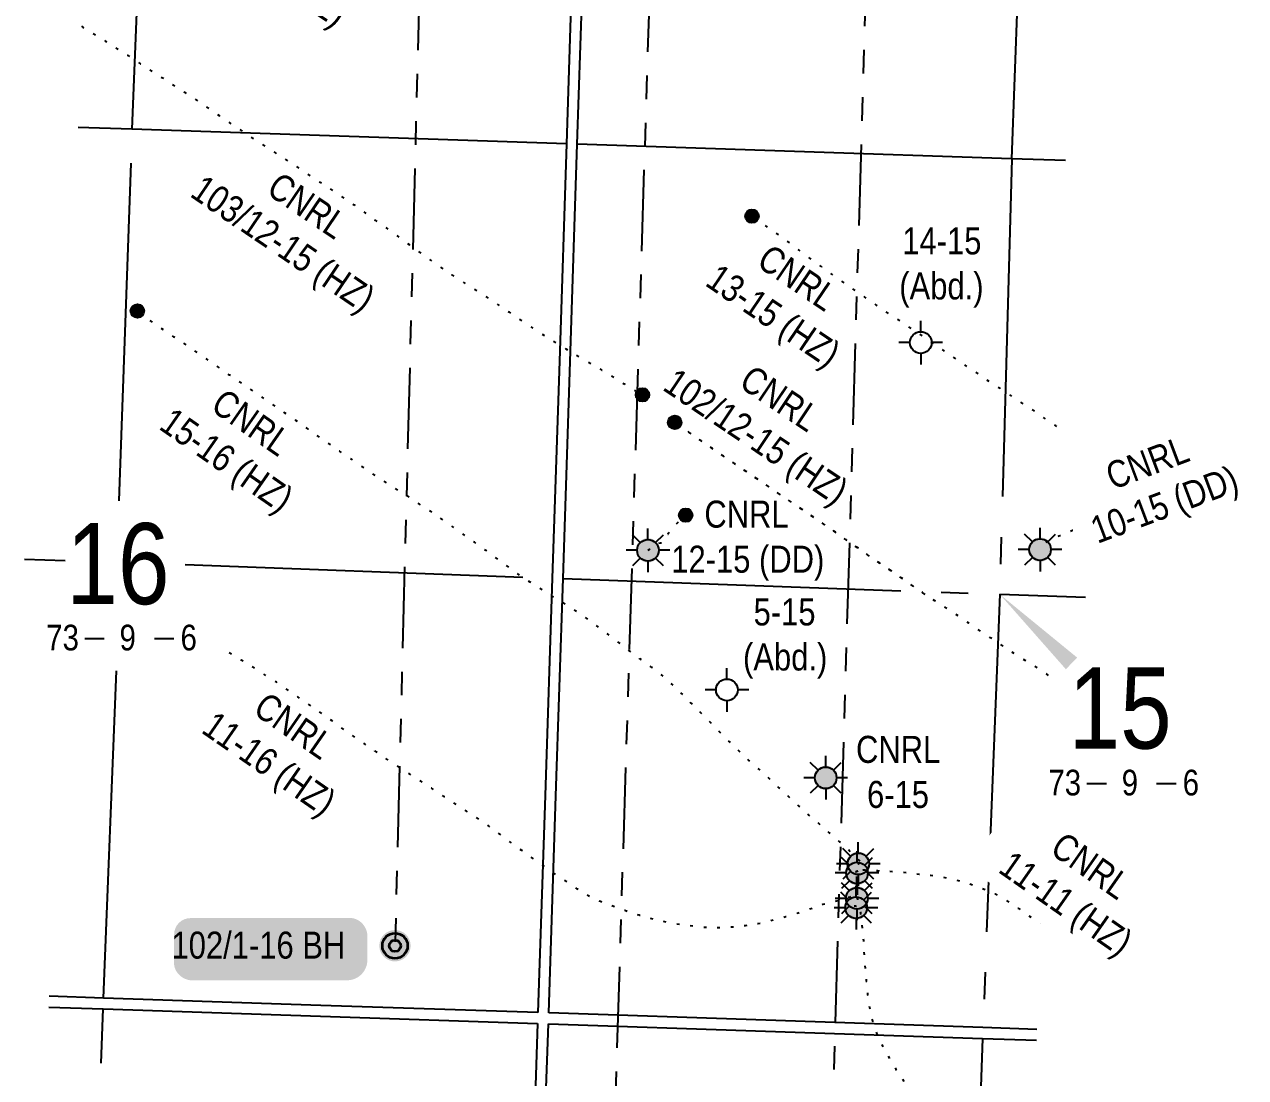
# Model space of a CAD drawing. Extents: x 352640 to 362586, y 6129835 to 6140596.
# Drawn here: x 356505 to 356956.8, y 6136075.9 to 6136465.6 of the extents above; entities that cross this region are included whole.
import ezdxf
from ezdxf.enums import TextEntityAlignment as Align

# ---------------------------------------------------------------- set-up
doc = ezdxf.new("R2010")
doc.units = 0
doc.header["$LTSCALE"] = 5
for name, pattern in [('foc-DOT', [1, 0.2, -0.8]), ('foc-DRILLPATH', [14.75, 6, -1.75, 1.75, -1.75, 1.75, -1.75]), ('foc-QUARTERLINE', [33, 25, -3, 2, -3])]:
    doc.linetypes.add(name, pattern=pattern)
for name, color, linetype in [('10', 1, 'Continuous'), ('9', 3, 'Continuous'), ('ABADATA-DRILL', 8, 'foc-DOT'), ('ABADATA-DRILL-T', 8, 'Continuous'), ('CG-NOTES', 7, 'Continuous'), ('DETAIL-HZ-Existing', 8, 'foc-DOT'), ('DRILL-T', 8, 'Continuous'), ('L-MON', 1, 'Continuous'), ('L-SEC', 7, 'Continuous'), ('L-SECLBL', 7, 'Continuous'), ('L-SECQ', 8, 'foc-QUARTERLINE'), ('P-PDRILLPATH', 12, 'foc-DRILLPATH')]:
    doc.layers.add(name, color=color, linetype=linetype)
doc.styles.add('80', font='ARIALN.TTF', dxfattribs={"height": 10})
doc.styles.add('80L', font='ARIALN.TTF', dxfattribs={"height": 10})
doc.styles.add('SIMPLEX', font='ARIALN.TTF')

# ---------------------------------------------------------------- blocks, each defined once
blk = doc.blocks.new('L-SECLBL')
at = {"layer": '9', "color": 7}
for p, q in [((-5.082139060913505, -27.83004804289613), (-12.28857354467345, -27.83004804289613)), ((20.70431141927111, -27.83004804289613), (13.49787693551116, -27.83004804289613))]:
    blk.add_line(p, q, dxfattribs=at)
at = {"layer": '10', "color": 2, "style": 'SIMPLEX'}
blk.add_attdef('SEC', text='', height=30, dxfattribs=at).set_placement((0, 0), align=Align.MIDDLE)
at = {"layer": '10', "color": 5, "style": '80L'}
blk.add_attdef('RGE', text='', height=9.5, dxfattribs=at).set_placement((3.622123863462547, -27.36845155570791), align=Align.MIDDLE_CENTER)
blk.add_attdef('TWP', text='', height=9.5, dxfattribs=at).set_placement((-14.43410290347765, -27.36845155570791), align=Align.MIDDLE_RIGHT)
blk.add_attdef('MER', text='', height=9.5, dxfattribs=at).set_placement((23.16775162027989, -27.36845155570791), align=Align.MIDDLE_LEFT)
blk = doc.blocks.new('BH-Existing')
at = {"layer": 'ABADATA-DRILL-T'}
h = blk.add_hatch(color=256, dxfattribs=at)
h.dxf.hatch_style = 1
edge = h.paths.add_edge_path()
edge.add_arc((0, 0), 0.5, 0, 360)
blk.add_circle((0, 0), 0.5, dxfattribs=at)
blk = doc.blocks.new('GAS')
h = blk.add_hatch(color=255)
h.dxf.hatch_style = 1
edge = h.paths.add_edge_path()
edge.add_arc((0, 0), 0.9, 0, 360)
for p, q in [((-0.5711929310346023, 0.5711929297831376), (-1.142385862069204, 1.142385861385264)), ((0, 0.8077887887338874), (0, 1.615577579286764)), ((0.5711929310309642, 0.5711929297831376), (1.142385862065566, 1.142385861385264)), ((-0.8077887898725749, 0), (-1.615577579628734, 0)), ((1.615577579625096, 0), (0.8077887898689368, 0)), ((-0.5711929310346023, -0.5711929316021271), (-1.142385862069204, -1.142385863204253)), ((0, -0.8077887905528768), (0, -1.615577581105753)), ((1.142385862065566, -1.142385863204253), (0.5711929310309642, -0.5711929316021271))]:
    blk.add_line(p, q)
blk.add_circle((0, 0), 0.8000000000000003)
blk = doc.blocks.new('GABD')
for p, q in [((0, 0.8077887898252811), (0, 1.615577579648743)), ((-0.8077887898243716, 0), (-1.615577579648743, 0)), ((1.615577579648743, 0), (0.8077887898243716, 0)), ((0, -0.8077887898252811), (0, -1.615577579648743))]:
    blk.add_line(p, q)
blk.add_circle((0, 0), 0.8)
blk = doc.blocks.new('plbh')
at = {"layer": 'L-MON'}
h = blk.add_hatch(color=255, dxfattribs=at)
h.dxf.hatch_style = 1
edge = h.paths.add_edge_path()
edge.add_arc((0, 0), 1.16, 0, 360)
h = blk.add_hatch(color=256, dxfattribs=at)
h.dxf.hatch_style = 1
h.paths.add_polyline_path([(-0.96, 0, 1), (0.96, 0, 1)])
h.paths.add_polyline_path([(0.91, 0, -1), (-0.91, 0, -1)], flags=16)
h.paths.add_polyline_path([(0.4500000000000002, 0, -1), (-0.4500000000000001, 0, -1)], flags=0)
h = blk.add_hatch(color=256, dxfattribs=at)
h.dxf.hatch_style = 1
h.paths.add_polyline_path([(-0.4500000000000002, 0, 1), (0.4500000000000001, 0, 1)])
h.paths.add_polyline_path([(0.4000000000000002, 0, -1), (-0.4000000000000002, 0, -1)], flags=16)
at = {"layer": 'L-MON', "color": 240}
for radius in [0.96, 0.91, 0.4500000000000001, 0.4000000000000002]:
    blk.add_circle((0, 0), radius, dxfattribs=at)
blk = doc.blocks.new('*U56')
h = blk.add_hatch(color=254)
edge = h.paths.add_edge_path()
edge.add_line((-28.99999999999998, -11.5), (28.99999999999998, -11.5))
edge.add_arc((28.99999999999999, -5.499999999999993), 6.000000000000007, 269.9999999999999, 359.9999999999999)
edge.add_line((34.99999999999999, -5.5), (34.99999999999999, 4))
edge.add_arc((28.99999999999999, 3.999999999999993), 6.000000000000007, 6.361109362927026e-14, 90.00000000000006)
edge.add_line((28.99999999999998, 10), (-28.99999999999998, 10))
edge.add_arc((-28.99999999999999, 3.999999999999993), 6.000000000000007, 89.99999999999993, 179.9999999999999)
edge.add_line((-34.99999999999999, 4), (-34.99999999999999, -5.5))
edge.add_arc((-28.99999999999999, -5.499999999999993), 6.000000000000007, 180.0000000000001, 270.0000000000001)
at = {"color": 1, "flags": 128}
blk.add_lwpolyline([(-28.99999999999998, -11.5, 3, 3, 0), (28.99999999999998, -11.5, 3, 3, 0.4142135623730951), (34.99999999999999, -5.5, 3, 3, 0), (34.99999999999999, 4, 3, 0, 0.4142135623730951), (28.99999999999998, 10, 0, 0, 0), (-28.99999999999998, 10, 0, 0, 0.4142135623730951), (-34.99999999999999, 4, 0, 0, 0), (-34.99999999999999, -5.5, 0, 3, 0.4142135623730951)], format="xyseb", close=True, dxfattribs=at)
blk.add_lwpolyline([(-18.59142305957381, -4.598305933537402, 0, 10, 0), (0, 0, 5, 5, 0)], format="xyseb", dxfattribs=at)
at = {"color": 1, "style": '80'}
blk.add_attdef('ENTER_TEXT_001', (-35.98567530695772, -4.996589358799454), '', height=10, dxfattribs=at)

msp = doc.modelspace()

# ---------------------------------------------------------------- linework, layer by layer
at = {"layer": 'ABADATA-DRILL', "flags": 128}
for points in [[(356526.1170404651, 6136464.890024857), (356526.7707624281, 6136464.46810435), (356528.410845821, 6136463.43895338), (356530.0616043608, 6136462.429447819), (356531.7189386734, 6136461.437720139), (356533.3761565488, 6136460.442013373), (356535.0123136923, 6136459.414988341), (356536.6271566493, 6136458.348658588), (356538.244181923, 6136457.288272023), (356539.8816079173, 6136456.239189614), (356541.4993861551, 6136455.200786706), (356543.1124816739, 6136454.142522635), (356544.7253942448, 6136453.078277277), (356546.344628254, 6136452.023801167), (356547.9724549022, 6136450.987057983), (356549.6021554912, 6136449.946247016), (356551.2277732448, 6136448.903571032), (356552.8532207547, 6136447.854913388), (356554.4726477943, 6136446.80643724), (356556.0980768072, 6136445.757764294), (356557.7275041899, 6136444.708961324), (356559.3446722212, 6136443.652552892), (356560.9576509066, 6136442.590318905), (356562.5804127259, 6136441.521727129), (356564.1934516162, 6136440.461457172), (356565.8206817669, 6136439.406730486), (356567.4442411147, 6136438.362128308), (356569.0698071473, 6136437.317440216), (356570.68664396, 6136436.251065886), (356572.2804174395, 6136435.153438995), (356573.8638820917, 6136434.046159385), (356575.4534688371, 6136432.94266522), (356577.0391315495, 6136431.841309042), (356578.6308496881, 6136430.741736302), (356580.2225058472, 6136429.640186706), (356581.8263363507, 6136428.544225441), (356583.4371132317, 6136427.476051218), (356585.0540780111, 6136426.413642431), (356586.6649951071, 6136425.34945608), (356588.2820215101, 6136424.289055804), (356589.8811368017, 6136423.231281245), (356591.4897825413, 6136422.159162823), (356593.1048826317, 6136421.100818045), (356594.7120645483, 6136420.044766401), (356596.3270397907, 6136418.982445821), (356597.9461999435, 6136417.925979662), (356599.5655764006, 6136416.875522249), (356601.2029915482, 6136415.826427685), (356602.8367495378, 6136414.787501565), (356604.4662495164, 6136413.740680977), (356606.0770152038, 6136412.672506601), (356607.6835895448, 6136411.598439716), (356609.3045550589, 6136410.535922926), (356610.9238655337, 6136409.483463359), (356612.5451042672, 6136408.428938595), (356614.160069438, 6136407.366608549), (356615.7624439759, 6136406.286706456), (356617.3626190019, 6136405.20086782), (356618.973322082, 6136404.130671825), (356620.5725898675, 6136403.076893153), (356622.1728961644, 6136401.995045707), (356623.7752100592, 6136400.913134631), (356625.3779928777, 6136399.8452186), (356626.9742368012, 6136398.761511207), (356628.5516383371, 6136397.652422258), (356630.097325207, 6136396.492390904), (356631.6223523275, 6136395.313028653), (356633.1890168435, 6136394.182303082), (356634.7805958172, 6136393.078745506), (356636.3763192396, 6136391.979061811), (356637.9577670413, 6136390.871838432), (356639.5161125914, 6136389.731379987), (356641.0747281553, 6136388.598932547), (356642.6517155481, 6136387.477858823), (356644.2183810374, 6136386.347109663), (356645.7829810019, 6136385.21445011), (356647.345460901, 6136384.077855424), (356648.9133876273, 6136382.92509333), (356650.4797904961, 6136381.786347799), (356652.0334053766, 6136380.624067892), (356653.582883107, 6136379.457897516), (356655.1663388169, 6136378.350595956), (356656.7686450121, 6136377.268704643), (356658.358293177, 6136376.167194115), (356659.9333736417, 6136375.048198761), (356661.5045573149, 6136373.933321996), (356663.1068119399, 6136372.849418163), (356664.7345778059, 6136371.810679443), (356666.3683991453, 6136370.773724932), (356668.0084222691, 6136369.742580578), (356669.6710896048, 6136368.73066374), (356671.3179684174, 6136367.72530915), (356672.9476762987, 6136366.684473292), (356674.5539803166, 6136365.6024392), (356676.1480385234, 6136364.512819771), (356677.7564735429, 6136363.434707431), (356679.3734985486, 6136362.374306987), (356680.9902751672, 6136361.305923202), (356682.5833262825, 6136360.246346524), (356684.2100908607, 6136359.177615465), (356685.8265216783, 6136358.099231336), (356687.4307723565, 6136357.015241553), (356689.0625156812, 6136355.916357964), (356690.6566357437, 6136354.828724155), (356692.2540788774, 6136353.720963001), (356693.862857816, 6136352.652847263), (356695.4968156922, 6136351.619909544), (356697.1391640494, 6136350.598677823), (356698.781661562, 6136349.581452908), (356700.4240166462, 6136348.560205181), (356702.0664962424, 6136347.542987328), (356703.7028480071, 6136346.521967339), (356705.3412192815, 6136345.500861357), (356706.9922957256, 6136344.501362014), (356708.6539646052, 6136343.519486323), (356710.3258426939, 6136342.543288397), (356712.000112859, 6136341.579017762), (356713.672501996, 6136340.618799017), (356715.3425726064, 6136339.648661481), (356717.0061843754, 6136338.664733812), (356718.6698526802, 6136337.682789555), (356720.3293984071, 6136336.69702123), (356721.9820740895, 6136335.685428558), (356723.6201698907, 6136334.656350672), (356725.2519270464, 6136333.617486996), (356726.8901488238, 6136332.592375339), (356728.5347047756, 6136331.57707837), (356730.1837228421, 6136330.575644343), (356730.7407001668, 6136330.240908916), (356733.6530038381, 6136328.488995226)], [(356886.8941950733, 6136316.75604053), (356886.525651319, 6136317.009594931), (356884.2562648675, 6136318.576266826), (356882.0089190743, 6136320.144223144), (356879.7615286484, 6136321.710205093), (356877.4701606072, 6136323.277597517), (356875.1951393477, 6136324.794463327), (356872.9003341887, 6136326.317955425), (356870.6013438496, 6136327.835579125), (356868.2856313532, 6136329.331758334), (356865.9592861471, 6136330.808274434), (356863.652923859, 6136332.284138349), (356861.3498654346, 6136333.79991755), (356859.0856305966, 6136335.340433672), (356856.8277056743, 6136336.89072457), (356854.5655302519, 6136338.433167123), (356852.2589037648, 6136340.02308994), (356849.991575351, 6136341.591680872), (356847.709818733, 6136343.146791067), (356845.4194730711, 6136344.684152771), (356843.1531578526, 6136346.222710102), (356840.8617864827, 6136347.790092663), (356838.57357435, 6136349.331389132), (356836.2896166298, 6136350.880568481), (356834.0076438252, 6136352.429644096), (356831.7194293116, 6136353.970937327), (356829.4561412345, 6136355.479413305), (356827.1582366658, 6136356.968995647), (356824.8510461515, 6136358.480892903), (356822.560688892, 6136360.018273692), (356820.2913813805, 6136361.586944576), (356818.0430210906, 6136363.184949104), (356815.7800200397, 6136364.763423089), (356813.4929788102, 6136366.340692874), (356811.2194052129, 6136367.901490347), (356808.9543456316, 6136369.47804678), (356806.7037973424, 6136371.070119481), (356804.4407307488, 6136372.646577925), (356802.1839895385, 6136374.232877084), (356799.9503432253, 6136375.85240238), (356797.7207653146, 6136377.473781303), (356795.5142185465, 6136379.126450791), (356793.3181751255, 6136380.794746224), (356791.0929747576, 6136382.428001614), (356788.8521199723, 6136384.07175706), (356786.6351114931, 6136385.71076649), (356784.4119133767, 6136387.343951496), (356782.1865338248, 6136388.971201917), (356779.957904037, 6136390.560574325), (356777.7248902587, 6136392.13807226), (356776.6161709711, 6136392.920553278), (356774.1614534485, 6136394.63134682)], [(356813.4041458294, 6136155.209447446), (356813.4040136556, 6136155.205443339), (356813.454851188, 6136155.169760073), (356813.4964182299, 6136155.156384829), (356813.5417167822, 6136155.134869489), (356813.6144064365, 6136155.094478702), (356813.6787078658, 6136155.042339426), (356813.7049762349, 6136154.989451362), (356813.7037227952, 6136154.951479129), (356813.6840858713, 6136154.902110612), (356813.6343422342, 6136154.849749696), (356813.5997117056, 6136154.830895042), (356813.6068204201, 6136154.864665536), (356813.6170673606, 6136154.932337559), (356813.6173063644, 6136155.00036222), (356813.6041187799, 6136155.024803787), (356813.5837963788, 6136155.01545346), (356813.5550211248, 6136154.992397068), (356813.532588382, 6136154.979130215), (356813.506213183, 6136154.967997718), (356813.4561145058, 6136154.965665258), (356813.4444566361, 6136154.976048975), (356813.4172645308, 6136155.000952829), (356813.4328395241, 6136155.048451194), (356813.5437871395, 6136155.136805386), (356813.6446860836, 6136155.223509318), (356813.7153327195, 6136155.30319495), (356813.8313981269, 6136155.425407645), (356813.8967300925, 6136155.465273154), (356813.9065531724, 6136155.398920593), (356813.9306351125, 6136155.462149744), (356813.8877766156, 6136155.557585231), (356813.8499572086, 6136155.684877559), (356813.9015355913, 6136155.853222956), (356813.9447391455, 6136155.949826069), (356813.9662888587, 6136156.057142842), (356813.9804282187, 6136156.182720048), (356813.9867199982, 6136156.312542492), (356813.9588431851, 6136156.437502389), (356813.8902563013, 6136156.541781802), (356813.8090893116, 6136156.628505211), (356813.7475177489, 6136156.702556394), (356813.704935608, 6136156.745961809), (356813.6816199143, 6136156.766729238), (356813.6743544363, 6136156.788993347), (356813.6736036152, 6136156.827031735), (356813.6628034287, 6136156.863397624), (356813.6466878626, 6136156.859921115), (356813.6419791764, 6136156.778058914), (356813.6518809523, 6136156.65369236), (356813.6739678075, 6136156.534914007), (356813.7041131904, 6136156.417896136), (356813.7363950241, 6136156.304816229), (356813.7669354767, 6136156.199766181), (356813.7940741284, 6136156.112844254), (356813.8554601488, 6136155.972770878), (356813.9467560888, 6136155.889743874), (356814.0373538704, 6136155.846735485), (356814.1245625287, 6136155.821854792), (356814.2021049096, 6136155.807292085), (356814.2400057699, 6136155.804036789), (356814.2934162159, 6136155.846300073), (356814.2811516193, 6136155.898703595), (356814.2676216552, 6136155.913157565), (356814.2657615085, 6136155.917205161), (356814.2074475501, 6136155.969146765), (356814.0869159929, 6136156.075185333), (356814.0558060913, 6136156.102200457), (356813.8249097345, 6136156.319887966), (356813.5085456152, 6136156.614419768), (356813.114337104, 6136156.975523176), (356812.6207227975, 6136157.415935439), (356812.0259096691, 6136157.941728622), (356811.3664405829, 6136158.569667893), (356810.6251333815, 6136159.32434915), (356809.7866644493, 6136160.166260689), (356808.8694681049, 6136161.046781681), (356807.8459851497, 6136161.980829669), (356806.710913645, 6136162.988577894), (356805.4978164487, 6136164.056915469), (356804.2282161046, 6136165.171146945), (356802.8985785347, 6136166.345374404), (356801.4776636525, 6136167.602631846), (356799.9770382875, 6136168.930534597), (356798.5402013183, 6136170.190304993), (356798.372886048, 6136170.333878185), (356796.7011278505, 6136171.749456838), (356795.0369444247, 6136173.152763305), (356794.8014804869, 6136173.352613551), (356793.3545708873, 6136174.61072161), (356791.6496433094, 6136176.173425996), (356789.899797491, 6136177.829656917), (356788.0608018785, 6136179.512843397), (356786.1685772766, 6136181.219772646), (356784.2602223367, 6136182.983268874), (356782.333996512, 6136184.811362122), (356780.3769102537, 6136186.6744851), (356780.1032401482, 6136186.929583058), (356779.0601843019, 6136187.876295228), (356777.3537502371, 6136189.393048966), (356777.0156527883, 6136189.696285821), (356774.9576544886, 6136191.53273836), (356772.9221754107, 6136193.384441048), (356771.8856375042, 6136194.34693637), (356770.9070670283, 6136195.24747857), (356768.8930240966, 6136197.14248689), (356766.9241977023, 6136199.074018896), (356764.9733414344, 6136201.004961506), (356763.01511033, 6136202.954168634), (356761.0834342772, 6136204.920473672), (356759.165481175, 6136206.878334806), (356757.2195539644, 6136208.83710357), (356755.2892220642, 6136210.783380289), (356753.3495515906, 6136212.749968452), (356751.4118270502, 6136214.71447044), (356749.476024518, 6136216.676931556), (356747.5333705846, 6136218.613591213), (356745.556281694, 6136220.537409874), (356743.5482890171, 6136222.434218991), (356741.4799824021, 6136224.261010123), (356739.3241669561, 6136225.982629678), (356737.1424891146, 6136227.587105655), (356734.9258787838, 6136229.224722585), (356732.7196687014, 6136230.874004371), (356730.5252552411, 6136232.516911051), (356728.3359440024, 6136234.193637718), (356726.154963512, 6136235.88011559), (356723.9793815324, 6136237.548382306), (356721.8078032275, 6136239.216522202), (356719.622891529, 6136240.905107354), (356717.4379881635, 6136242.593698065), (356715.2221148388, 6136244.253301371), (356712.9680147452, 6136245.84616634), (356710.6737736951, 6136247.374316358), (356708.3565790926, 6136248.873236389), (356706.0332995709, 6136250.37031575), (356703.7191624317, 6136251.841110247), (356701.3724074809, 6136253.292994278), (356699.029297638, 6136254.734720608), (356696.6951137305, 6136256.204172585), (356694.3829721976, 6136257.674904651), (356692.0680346276, 6136259.181723226), (356689.7719928955, 6136260.715936695), (356687.0598449284, 6136262.614007024), (356684.8519643066, 6136264.2733378), (356682.6779805414, 6136265.929568369), (356680.4468634837, 6136267.551667669), (356678.186647009, 6136269.140710526), (356675.9243681718, 6136270.727823727), (356673.6786630664, 6136272.332409291), (356671.4456140489, 6136273.956556777), (356669.2484653963, 6136275.577537182), (356667.0174119982, 6136277.201652742), (356664.762938758, 6136278.782502555), (356662.5006434559, 6136280.369608602), (356660.2488159243, 6136281.970403185), (356657.9800730541, 6136283.543728133), (356655.6919058988, 6136285.073677375), (356653.395079446, 6136286.583900146), (356651.1064380034, 6136288.099870306), (356648.7978810755, 6136289.618490032), (356646.4904074458, 6136291.109087475), (356644.4974718703, 6136292.371205444), (356642.1717481739, 6136293.854381669), (356639.8524707307, 6136295.351357802), (356637.5268162711, 6136296.836548991), (356635.2223144185, 6136298.357031527), (356632.9260096256, 6136299.883238641), (356630.6299787405, 6136301.417460039), (356628.3443357951, 6136302.963345907), (356626.0650722169, 6136304.521007092), (356623.7999930076, 6136306.084215957), (356621.5018191514, 6136307.674519468), (356618.9199276262, 6136309.458228111), (356616.6612450227, 6136311.033224933), (356614.4195344603, 6136312.637660781), (356612.1962158651, 6136314.253516804), (356609.954454165, 6136315.855939979), (356607.7200146383, 6136317.438149995), (356606.5763459601, 6136318.24612631), (356605.4574705693, 6136319.017269887), (356603.1896765655, 6136320.558556462), (356601.2312912226, 6136321.897572846), (356598.9604214171, 6136323.466966149), (356596.6874225171, 6136325.032427988), (356594.432016997, 6136326.585307527), (356592.1518155142, 6136328.175005773), (356589.8886760188, 6136329.736149787), (356587.5924401337, 6136331.264373414), (356585.2922702304, 6136332.794716298), (356583.1400657379, 6136334.262173553), (356580.8732679673, 6136335.833418515), (356578.6346973982, 6136337.411747173), (356576.3763468056, 6136338.996753136), (356574.1095476331, 6136340.568016707), (356571.8448135366, 6136342.141199751), (356569.5823198768, 6136343.72233145), (356567.3175891012, 6136345.295526795), (356565.0442516423, 6136346.850998882), (356562.7520182247, 6136348.379069105), (356560.4369365192, 6136349.881918053), (356558.1301845113, 6136351.394472786), (356555.838335919, 6136352.934552647), (356553.565077745, 6136354.492013359), (356551.3255733097, 6136356.102404079), (356549.33062998, 6136357.606665827), (356546.7880604924, 6136359.551123105)], [(356838.2134414227, 6136254.679650531), (356837.2009565805, 6136255.360186005), (356836.0681992593, 6136256.141436205), (356834.9377535759, 6136256.932655131), (356833.8072557974, 6136257.721850813), (356832.6768268108, 6136258.513072296), (356831.5522003412, 6136259.298068885), (356830.5389849044, 6136260.003430475), (356829.416551733, 6136260.7943703), (356828.2860383751, 6136261.583574066), (356827.1648872088, 6136262.35245036), (356826.0041426803, 6136263.134660224), (356824.8589444916, 6136263.902328992), (356823.7138023979, 6136264.672024014), (356822.5685827793, 6136265.439696667), (356821.4233912309, 6136266.207392242), (356820.2689723725, 6136266.999377981), (356819.1541920087, 6136267.780057989), (356818.2233530708, 6136268.434702936), (356816.8974487175, 6136269.366326121), (356815.7690139913, 6136270.157460364), (356814.6543076186, 6136270.940148229), (356813.3418860663, 6136271.855342657), (356812.3871237069, 6136272.512766021), (356811.2544906483, 6136273.298032347), (356810.1259210106, 6136274.08517028), (356808.9975516979, 6136274.878315841), (356807.8733111968, 6136275.675312798), (356806.7336731014, 6136276.490835633), (356805.6292816815, 6136277.283193958), (356804.5030432416, 6136278.080261501), (356803.3683540934, 6136278.863602307), (356802.2450711009, 6136279.628552087), (356801.0883927832, 6136280.412622303), (356799.9431859875, 6136281.180281328), (356798.7958336934, 6136281.944048874), (356797.6350457965, 6136282.724228942), (356796.5075542438, 6136283.483335084), (356795.3644134913, 6136284.252958697), (356794.2233968215, 6136285.026477644), (356793.0845860172, 6136285.805982531), (356791.9498906118, 6136286.589316946), (356790.9442127599, 6136287.280403835), (356789.558899741, 6136288.230001021), (356788.4044727872, 6136289.021986988), (356787.2853703456, 6136289.792809379), (356786.1267663783, 6136290.578923859), (356785.0012858075, 6136291.337979236), (356783.8759915031, 6136292.102998158), (356782.7214549421, 6136292.890987203), (356781.6002921302, 6136293.659881151), (356780.4500061112, 6136294.45572756), (356779.3309708543, 6136295.228562738), (356778.1722358989, 6136296.010684214), (356777.0270180681, 6136296.778375312), (356775.8776999806, 6136297.542195077), (356774.7480162773, 6136298.295346092), (356773.5930204821, 6136299.069355667), (356772.7551455323, 6136299.630921071), (356771.2947965346, 6136300.610977823), (356770.1653191753, 6136301.370140997), (356769.0044377626, 6136302.148315528), (356767.8749650285, 6136302.90750394), (356766.7120308814, 6136303.683767595), (356765.5782885858, 6136304.43506111), (356764.4216216562, 6136305.219115405), (356763.6311312633, 6136305.761129251), (356762.1657019628, 6136306.769340431), (356761.0133546562, 6136307.563277825), (356759.8921901854, 6136308.332178975), (356758.7398461852, 6136309.126097165), (356757.6168134421, 6136309.899049424), (356756.4665309616, 6136310.694906819), (356755.3556200949, 6136311.471469607), (356754.2096545851, 6136312.277186268), (356753.0636249075, 6136313.080902395), (356751.9508478202, 6136313.861517731), (356750.8282772333, 6136314.64847136), (356748.5655409299, 6136316.234946355), (356745.5871395571, 6136318.326954759)], [(356883.842993091, 6136224.698202454), (356883.2477848023, 6136225.09527405), (356880.956773339, 6136226.612659831), (356878.701388368, 6136228.056837616), (356877.5288976806, 6136228.78540394), (356876.3643991936, 6136229.513686363), (356875.1939696741, 6136230.244192304), (356874.0037489745, 6136230.98134233), (356872.8509803334, 6136231.701270858), (356871.6768766909, 6136232.441879394), (356870.5250856733, 6136233.19175327), (356869.3015088465, 6136234.010022303), (356868.1664947363, 6136234.783375103), (356867.0357945369, 6136235.566586172), (356865.8985823534, 6136236.334001835), (356864.7507180112, 6136237.081750098), (356863.5868084232, 6136237.828046806), (356862.4252206297, 6136238.584245225), (356861.2779432817, 6136239.350017006), (356860.1546653438, 6136240.114977048), (356859.0137732562, 6136240.892522335), (356857.8727631143, 6136241.666042351), (356856.7338138018, 6136242.441544775), (356855.5906722764, 6136243.211152024), (356854.4371424587, 6136243.969100218), (356853.2897461229, 6136244.730856261), (356852.1527166511, 6136245.504275194), (356851.0219639181, 6136246.285461114), (356849.8790049083, 6136247.061082916), (356848.7296123698, 6136247.822911094), (356847.5818170424, 6136248.572662817), (356846.4280241542, 6136249.32261392), (356845.2587129475, 6136250.087085744), (356844.122712342, 6136250.830462854), (356842.9669872418, 6136251.582486721), (356841.811264083, 6136252.334512134), (356840.6575334953, 6136253.086451166), (356839.5017481791, 6136253.836477612), (356838.3460961482, 6136254.590487469), (356837.2009565806, 6136255.360185999), (356836.0681992593, 6136256.141436203), (356834.9377535759, 6136256.932655131), (356833.8072557975, 6136257.721850813), (356832.6768268108, 6136258.513072289), (356831.5522003412, 6136259.298068886), (356830.5389849044, 6136260.003430471), (356829.416551733, 6136260.794370298), (356828.2860383749, 6136261.583574063), (356827.1648872088, 6136262.352450361), (356826.0041426803, 6136263.134660218), (356824.8589444916, 6136263.902328992), (356823.7138023978, 6136264.67202401), (356822.5685827793, 6136265.439696666), (356821.4233912309, 6136266.20739224), (356820.2689723726, 6136266.99937798), (356819.1541920087, 6136267.780057983), (356818.2233530708, 6136268.434702935), (356816.8974487174, 6136269.366326121), (356815.7690139913, 6136270.157460359), (356814.6543076185, 6136270.940148227), (356813.3418860663, 6136271.855342657), (356812.3871237069, 6136272.512766021), (356811.2544906483, 6136273.298032342), (356810.1259210107, 6136274.085170276), (356808.9975516979, 6136274.878315833), (356807.8733111969, 6136275.675312798), (356806.7336731014, 6136276.490835632), (356805.6292816816, 6136277.283193953), (356804.5030432416, 6136278.080261499), (356803.3683540935, 6136278.863602306), (356802.2450711009, 6136279.628552079), (356801.0883927832, 6136280.4126223), (356799.9431859875, 6136281.180281326), (356798.7958336933, 6136281.944048873), (356797.6350457965, 6136282.724228934), (356796.5075542438, 6136283.483335083), (356795.3644134913, 6136284.252958693), (356794.2233968219, 6136285.026477643), (356793.0845860172, 6136285.805982525), (356791.9498906118, 6136286.589316942), (356790.9442127598, 6136287.280403834), (356789.558899741, 6136288.230001021), (356788.4044727873, 6136289.021986987), (356787.2853703457, 6136289.792809372), (356786.1267663783, 6136290.578923853), (356785.0012858075, 6136291.337979231), (356783.875991503, 6136292.102998151), (356782.7214549421, 6136292.890987204), (356781.6002921302, 6136293.659881146), (356780.4500061112, 6136294.45572756), (356779.3309708543, 6136295.228562734), (356778.172235899, 6136296.010684207), (356777.0270180681, 6136296.778375305), (356775.877699981, 6136297.542195071), (356774.7480162773, 6136298.295346092), (356773.5930204821, 6136299.069355664), (356772.7551455324, 6136299.630921071), (356771.2947965346, 6136300.610977822), (356770.1653191754, 6136301.370140997), (356769.0044377626, 6136302.148315527), (356767.8749650285, 6136302.907503938), (356766.7120308815, 6136303.683767595), (356765.5782885858, 6136304.435061106), (356764.4216216562, 6136305.219115406), (356763.6311312634, 6136305.761129251), (356762.1657019628, 6136306.76934043), (356761.0133546562, 6136307.563277819), (356759.8921901854, 6136308.332178977), (356758.7398461853, 6136309.126097165), (356757.6168134421, 6136309.899049425), (356756.4665309616, 6136310.694906818), (356755.3556200949, 6136311.471469607), (356754.2096545851, 6136312.277186267), (356753.0636249075, 6136313.080902395), (356751.9508478201, 6136313.861517729), (356750.8282772333, 6136314.648471355), (356748.56554093, 6136316.234946354), (356745.5871395571, 6136318.326954759)], [(356735.6698171274, 6136270.97398972), (356736.0787452388, 6136271.300550366), (356736.4377718393, 6136271.690783272), (356736.7867050195, 6136272.13936212), (356737.1479211266, 6136272.535535536), (356737.5572575642, 6136272.87408649), (356738.1186319973, 6136273.031543319), (356738.7521274122, 6136273.252664175), (356739.4300449124, 6136273.606332115), (356740.3075601629, 6136273.765329286), (356740.6884460867, 6136273.788731974), (356740.7044273846, 6136273.788203008), (356740.7503926415, 6136273.786681633), (356740.8004194886, 6136273.787030063), (356740.8484542782, 6136273.78742216), (356740.888473788, 6136273.788101826), (356740.9332414254, 6136273.810626456), (356740.9830504579, 6136273.865007568), (356741.0441102108, 6136273.957007835), (356741.1185572051, 6136274.090565039), (356741.210044954, 6136274.255603828), (356741.3225792353, 6136274.45192483), (356741.4557519694, 6136274.667582915), (356741.5970478078, 6136274.886980644), (356741.7403475799, 6136275.106312072), (356741.8791881299, 6136275.311761409), (356742.0657799154, 6136275.569655797), (356742.2583716477, 6136275.82737392), (356742.4675386698, 6136276.102514856), (356742.6809666589, 6136276.385554056), (356742.8903984687, 6136276.668703282), (356743.1084953159, 6136276.971585934), (356743.3308917856, 6136277.284303), (356743.5511114356, 6136277.591101712), (356743.7650137664, 6136277.888110599), (356743.9888316207, 6136278.182787133), (356744.22662655, 6136278.477001148), (356744.4516016557, 6136278.745651148), (356744.7077120295, 6136279.049258084), (356744.9473906645, 6136279.339401444), (356745.183140841, 6136279.631701382), (356745.4227402332, 6136279.91984324), (356745.665938716, 6136280.19588514), (356745.9189455488, 6136280.465589792), (356746.1898584525, 6136280.732697689), (356746.4711097129, 6136281.00948476), (356746.7542851151, 6136281.28418173), (356747.0307345114, 6136281.537121505), (356747.3066537446, 6136281.774044967), (356747.5907621551, 6136282.016710239), (356747.8832704282, 6136282.271100828), (356748.178246261, 6136282.539439537), (356748.4716005321, 6136282.819790631), (356748.7550397413, 6136283.102496421), (356749.0882860585, 6136283.439561624), (356749.233143957, 6136283.58481924), (356749.6484497145, 6136283.983193717)], [(356882.8536810144, 6136274.009007752), (356883.1597731171, 6136274.138561499), (356883.5901547304, 6136274.32843852), (356883.9962885732, 6136274.511119719), (356884.4148157616, 6136274.705396011), (356884.7176952057, 6136274.85146061), (356885.0552369816, 6136275.016381416), (356885.3683213157, 6136275.168122808), (356885.6712131188, 6136275.314187299), (356885.9720475712, 6136275.45831543), (356886.2628873163, 6136275.60277281), (356886.5435352866, 6136275.74157554), (356886.8319354051, 6136275.87210614), (356887.1381648771, 6136275.998085747), (356887.4628387972, 6136276.137420796), (356887.7998535481, 6136276.286370681), (356888.1369206962, 6136276.437300932), (356888.4679232339, 6136276.586449055), (356888.7730157902, 6136276.738454772), (356889.0502722658, 6136276.895363446), (356889.3251830552, 6136277.042350575), (356889.6037068967, 6136277.177215721), (356889.8920274541, 6136277.30574567), (356890.1901327792, 6136277.427963095), (356890.4920489521, 6136277.544064708), (356890.7916973505, 6136277.652224197), (356891.0854115782, 6136277.762561142), (356891.3731405933, 6136277.873139815), (356891.6568075821, 6136277.981825829), (356891.9424531203, 6136278.090446777), (356892.234044628, 6136278.196867807), (356892.5216407689, 6136278.303420486), (356892.8031723676, 6136278.408190983), (356893.0826339884, 6136278.511025497), (356893.3762291936, 6136278.617380915), (356893.6698116421, 6136278.723736849), (356893.9533469451, 6136278.828441725), (356894.2270187128, 6136278.937457636), (356894.4950073049, 6136279.056659594), (356894.7613460542, 6136279.185914816), (356895.0199451271, 6136279.323441835), (356895.285016752, 6136279.474763138), (356895.5077764862, 6136279.617456439), (356895.7472416211, 6136279.781624015), (356895.9870608708, 6136279.955778849), (356896.2292533921, 6136280.141858699), (356896.4834436136, 6136280.327521343), (356896.7375033688, 6136280.509224435), (356896.9896242157, 6136280.692973381), (356897.2437489397, 6136280.876656426), (356897.4997464507, 6136281.05629171), (356897.7515906582, 6136281.232033067), (356897.9911987056, 6136281.400182677), (356898.2167643537, 6136281.56681269), (356898.4301209914, 6136281.727832008), (356898.6333638857, 6136281.885175869), (356898.7011594234, 6136281.93895098), (356899.0458367598, 6136282.199688892)], [(356812.9753150415, 6136142.218363381), (356812.9752489546, 6136142.216361334), (356812.9746556429, 6136142.198387377), (356812.9832000681, 6136142.154079023), (356812.9971394475, 6136142.091621323), (356813.0190038386, 6136142.026875507), (356813.0723736803, 6136142.007097982), (356813.142308543, 6136142.004789472), (356813.2808714174, 6136142.020213405), (356813.4048115844, 6136142.078164373), (356813.5489407821, 6136142.141417087), (356813.4582874636, 6136142.122385174), (356813.4182495433, 6136142.121702554), (356813.3969384775, 6136142.142426061), (356813.3796099075, 6136142.16299584), (356813.3425407127, 6136142.252249783), (356813.3597650876, 6136142.349710437), (356813.3935010652, 6136142.462637641), (356813.4502506661, 6136142.666821714), (356813.5152157284, 6136142.816731684), (356813.4383842286, 6136142.913266288), (356813.1994118136, 6136143.007202931), (356812.9685873389, 6136143.04481899), (356812.8923633752, 6136143.099356069), (356812.9257816339, 6136143.142256968), (356812.8472363689, 6136143.186871792), (356812.683616953, 6136143.260283116), (356812.666128897, 6136143.154836513), (356812.742563769, 6136143.046289525), (356812.7683579557, 6136143.03942538), (356812.7742793914, 6136143.03722567), (356812.7720902513, 6136143.031307514), (356812.7234538114, 6136143.012892942), (356812.608759739, 6136142.992672733), (356812.5605325052, 6136142.986270051), (356812.4281801874, 6136142.976631661), (356812.177719242, 6136142.964901667), (356811.8591168419, 6136142.949408451), (356811.477635711, 6136142.907998618), (356811.0308869099, 6136142.828703435), (356810.502307501, 6136142.694120763), (356809.8901832516, 6136142.51426169), (356809.2050108648, 6136142.30280948), (356808.4691445609, 6136142.0710294), (356807.680539217, 6136141.816984869), (356806.8273130637, 6136141.545054506), (356805.9183417913, 6136141.280978202), (356804.9920288445, 6136141.037473178), (356804.0661773597, 6136140.807961231), (356803.1286800794, 6136140.58883368), (356802.1891118756, 6136140.367771246), (356801.2895812043, 6136140.147391883), (356800.4033690284, 6136139.906553516), (356799.5175240758, 6136139.615709393), (356798.6102998843, 6136139.283550107), (356797.6541207811, 6136138.922989557), (356796.6492645236, 6136138.542057941), (356795.5900464667, 6136138.150897531), (356794.4771270409, 6136137.769506778), (356793.3141983261, 6136137.387787284), (356792.1046348811, 6136136.987567412), (356790.8444555086, 6136136.569045666), (356789.5261281955, 6136136.146411629), (356788.1321946039, 6136135.736298499), (356786.7614320942, 6136135.361431371), (356786.6907571214, 6136135.341742083), (356785.2393889221, 6136134.949542561), (356783.7858946644, 6136134.55338488), (356782.338730052, 6136134.167041527), (356780.8913648656, 6136133.774672152), (356779.8600179584, 6136133.50063615), (356779.4485101248, 6136133.398167627), (356777.9528382914, 6136133.0574384), (356776.4305012152, 6136132.757588584), (356774.8894382406, 6136132.496373935), (356773.3131243433, 6136132.258329169), (356771.7015715574, 6136132.043431793), (356770.0585669103, 6136131.845610929), (356768.3924965737, 6136131.676525861), (356766.7296859187, 6136131.545372083), (356765.0395499014, 6136131.435100433), (356763.3423593562, 6136131.353080036), (356761.6264187551, 6136131.309696583), (356759.8901712273, 6136131.317004847), (356758.1473599238, 6136131.368537735), (356756.3899523286, 6136131.462556735), (356754.6281309239, 6136131.604737872), (356752.8519786472, 6136131.797413445), (356751.0609533204, 6136132.024567593), (356749.2564663609, 6136132.268204631), (356747.4385945899, 6136132.530259565), (356745.6134998086, 6136132.816563572), (356743.7854811606, 6136133.134991454), (356741.946520824, 6136133.485786253), (356740.0971602335, 6136133.884919516), (356738.6441471025, 6136134.230966786), (356738.2493101053, 6136134.330037445), (356736.4184371582, 6136134.804594266), (356734.4835052288, 6136135.338584198), (356732.6427516667, 6136135.877478142), (356732.4525618237, 6136135.933790399), (356730.8205177269, 6136136.431774638), (356728.9914065609, 6136137.020330233), (356727.1676818224, 6136137.650689117), (356725.3549224093, 6136138.310685668), (356723.5880186891, 6136138.965181549), (356723.5465056219, 6136138.980563492), (356721.7254414389, 6136139.630843781), (356719.9065702989, 6136140.287068057), (356718.1056044748, 6136141.000714913), (356716.3346512485, 6136141.775369518), (356714.5915881669, 6136142.607138031), (356712.8933246147, 6136143.523430565), (356711.252272717, 6136144.535883446), (356709.6416862705, 6136145.623357979), (356708.0412980802, 6136146.716488266), (356706.4299905992, 6136147.781968524), (356704.8163517424, 6136148.837530204), (356703.2051175199, 6136149.904996277), (356701.6127112677, 6136150.997874522), (356700.0329711959, 6136152.110333997), (356698.44922651, 6136153.222929211), (356696.854826258, 6136154.315838152), (356695.2626996026, 6136155.416691803), (356693.6832809718, 6136156.539151743), (356692.1141135875, 6136157.669247343), (356690.5550132557, 6136158.801038744), (356688.9898504153, 6136159.931029824), (356687.4248765109, 6136161.066985809), (356685.8640351907, 6136162.206816258), (356684.2972104749, 6136163.346848048), (356682.7406922267, 6136164.496562317), (356681.1945043585, 6136165.655913667), (356679.6428389139, 6136166.831483557), (356678.1028449786, 6136167.996625812), (356676.5525279859, 6136169.152114345), (356674.9793036459, 6136170.280350646), (356673.3868371247, 6136171.371236565), (356671.7709444675, 6136172.418853704), (356670.1508613041, 6136173.460622511), (356668.5291500709, 6136174.514451712), (356666.8990660025, 6136175.556558654), (356665.2929058626, 6136176.595848504), (356663.6752801607, 6136177.651533632), (356662.0555749333, 6136178.705286662), (356660.4360728269, 6136179.76504886), (356658.824764638, 6136180.830532782), (356657.2133400852, 6136181.892015195), (356655.6114917355, 6136182.941179678), (356653.9919914994, 6136184.000932135), (356652.4092669228, 6136185.023457342), (356650.774866593, 6136186.055695687), (356649.1445852485, 6136187.091786749), (356647.5206929667, 6136188.139672128), (356645.8826017843, 6136189.182041627), (356644.2565261696, 6136190.22399313), (356642.6431600206, 6136191.287572571), (356641.0404297902, 6136192.370755413), (356639.4437167559, 6136193.453763794), (356637.838724887, 6136194.529033193), (356636.2381315224, 6136195.616185148), (356634.6480673553, 6136196.718957685), (356633.0639957692, 6136197.821578771), (356631.477922446, 6136198.924224853), (356629.8936457514, 6136200.020823801), (356628.3054438035, 6136201.119560453), (356626.7073160613, 6136202.220611915), (356625.1192415687, 6136203.323336694), (356623.5357100363, 6136204.441903074), (356621.9607344468, 6136205.578226468), (356620.3915757735, 6136206.708346818), (356618.8244910394, 6136207.840383216), (356617.2573183876, 6136208.97042126), (356615.6858886715, 6136210.092609028), (356614.1261304693, 6136211.204412846), (356612.5503802913, 6136212.316728922), (356610.9603110626, 6136213.419524989), (356609.3623196385, 6136214.524547213), (356607.7719801052, 6136215.619363645), (356606.1794399081, 6136216.70822128), (356604.5869170196, 6136217.797103667), (356603.0042474903, 6136218.881652971), (356601.4097274828, 6136219.970585626), (356599.8110033736, 6136221.053648388), (356598.2240708415, 6136222.130331585), (356596.6149604368, 6136223.20174267), (356594.9890074703, 6136224.247706262), (356593.356858846, 6136225.28786634), (356591.7310998334, 6136226.339820376), (356590.1054112392, 6136227.393779499), (356588.4740687765, 6136228.397912529), (356586.8022290437, 6136229.387362027), (356585.1385299552, 6136230.380552548), (356583.4870741591, 6136231.381333763), (356581.8271653911, 6136232.368391995), (356580.4638140308, 6136233.162900442)], [(356813.3050151528, 6136152.20637141), (356813.3010192836, 6136152.206503317), (356813.270977834, 6136152.205490738), (356813.2228171898, 6136152.201090092), (356813.1586062458, 6136152.195192751), (356813.0520906745, 6136152.180715267), (356812.9214669723, 6136152.163002884), (356812.7954466122, 6136152.163176634), (356812.6851980449, 6136152.156794816), (356812.6197350797, 6136152.112969776), (356812.5889799881, 6136152.029940882), (356812.5730351337, 6136151.910458256), (356812.5726891804, 6136151.77841304), (356812.5809824391, 6136151.6661027), (356812.6027150635, 6136151.597375008), (356812.6241046409, 6136151.578653108), (356812.6344303721, 6136151.588311143), (356812.6599895253, 6136151.635502197), (356812.7121995497, 6136151.701788996), (356812.7736547157, 6136151.745768608), (356812.8257585908, 6136151.748057114), (356812.8701342802, 6136151.698579768), (356812.8906669197, 6136151.653897952), (356812.8934746773, 6136151.617773623), (356812.8926170027, 6136151.591791458), (356812.8962831697, 6136151.581671542), (356812.9103411529, 6136151.583211722), (356812.9303205136, 6136151.582552199), (356812.9741556169, 6136151.577096739), (356813.0444201609, 6136151.584798464), (356813.1376040477, 6136151.619736081), (356813.2348491511, 6136151.656521609), (356813.3009983245, 6136151.660350736), (356813.3755876949, 6136151.677886358), (356813.4701164382, 6136151.692781834), (356813.5662402528, 6136151.695599265), (356813.6287759131, 6136151.711528557), (356813.6270893899, 6136151.781621001), (356813.6226596995, 6136151.889795339), (356813.6354135178, 6136151.973396203), (356813.6535080967, 6136152.096838622), (356813.6299693891, 6136152.171638594), (356813.6376060707, 6136152.221403231), (356813.7431071699, 6136152.265933217), (356813.855993269, 6136152.352219236), (356813.8789667067, 6136152.381479846), (356813.8130946207, 6136152.325642841), (356813.7644179837, 6136152.305225331), (356813.7608052113, 6136152.317347708), (356813.8005663766, 6136152.370060416), (356813.8387724413, 6136152.436831815), (356813.8942527258, 6136152.48100872), (356813.993093515, 6136152.505738528), (356814.0374565255, 6136152.516277282), (356814.0454482613, 6136152.516013485), (356814.1620139165, 6136152.532185843), (356814.220302718, 6136152.540260696), (356814.433375167, 6136152.571241086), (356814.8355701804, 6136152.633992553), (356815.3340082991, 6136152.703566345), (356815.9437619639, 6136152.751450432), (356816.6358050544, 6136152.746602171), (356817.4581015074, 6136152.687460986), (356818.4218078129, 6136152.609623847), (356819.4595889582, 6136152.533351562), (356820.5732517426, 6136152.452594323), (356821.792757389, 6136152.366319177), (356823.1270218399, 6136152.302269287), (356824.5999921979, 6136152.257650782), (356826.2561387913, 6136152.186993041), (356827.9150270753, 6136152.078189845), (356829.7458692839, 6136151.905727758), (356831.7665741596, 6136151.666990569), (356833.8331719927, 6136151.424717693), (356834.1780395386, 6136151.3873091), (356835.9561337894, 6136151.192593703), (356838.0714341305, 6136150.970726428), (356840.2463432687, 6136150.736877263), (356842.4797545855, 6136150.457100323), (356844.760761631, 6136150.103718794), (356847.0962248504, 6136149.642524043), (356849.4660076583, 6136149.070149712), (356851.8578836044, 6136148.439042299), (356854.2775506226, 6136147.740975004), (356856.7134999317, 6136146.930363808), (356859.1474393823, 6136145.997768356), (356860.7855270302, 6136145.319510513), (356863.2381032142, 6136144.224259702), (356864.0788075898, 6136143.814395136), (356865.6540702695, 6136142.99017139), (356868.0332701435, 6136141.611260122), (356870.3527967035, 6136140.122285305), (356870.744234272, 6136139.859284598), (356872.6261903671, 6136138.568808573), (356874.8868675164, 6136136.993755027), (356877.1512848319, 6136135.410567582), (356879.4262856704, 6136133.845031273), (356880.8012523795, 6136132.925820471)], [(356812.8761850721, 6136139.215287597), (356812.8761850721, 6136139.215287597), (356812.8560732584, 6136139.211943011), (356812.7896595431, 6136139.200127942), (356812.7036627064, 6136139.200984702), (356812.5315888055, 6136139.260667733), (356812.3868016646, 6136139.359467898), (356812.2521021414, 6136139.399923708), (356812.1659857917, 6136139.33676039), (356812.1057832153, 6136139.270737423), (356812.0753582148, 6136139.257734399), (356812.0654281406, 6136139.260066429), (356811.9686962704, 6136139.299268966), (356811.9591619945, 6136139.313591047), (356812.013137949, 6136139.251771392), (356812.1217226502, 6136139.026118057), (356812.2022072219, 6136138.979457212), (356812.3240233446, 6136139.033447423), (356812.4664765247, 6136138.924725404), (356812.6988157408, 6136138.750994192), (356812.866419254, 6136138.737467019), (356812.9354840198, 6136138.76919237), (356812.9615833779, 6136138.832354916), (356813.0182137776, 6136138.972518827), (356813.1799364691, 6136139.023209908), (356813.4249643619, 6136138.931099935), (356813.4896476262, 6136138.708900159), (356813.5888712219, 6136138.6236073), (356813.6009250988, 6136138.625213644), (356813.6491525578, 6136138.631616382), (356813.673194227, 6136138.632827032), (356813.7088279137, 6136138.621651938), (356813.7750027634, 6136138.565442421), (356813.8433141769, 6136138.453155247), (356813.921844756, 6136138.286505568), (356814.0105698868, 6136138.06551649), (356814.0911311508, 6136137.778790869), (356814.1673255156, 6136137.420168389), (356814.2568528306, 6136136.981092444), (356814.3679932643, 6136136.469262121), (356814.4788957609, 6136135.889429409), (356814.5781531055, 6136135.259964379), (356814.6560334128, 6136134.589205176), (356814.7200260079, 6136133.860893018), (356814.7802331697, 6136133.078680642), (356814.8633198901, 6136132.201670086), (356814.9642111317, 6136131.258088132), (356815.070165151, 6136130.286279856), (356815.1869728196, 6136129.158117355), (356815.2926222518, 6136127.934275966), (356815.3714345557, 6136126.625294322), (356815.4329031971, 6136125.274863107), (356815.4996224954, 6136123.902278879), (356815.588470932, 6136122.472934905), (356815.6878690422, 6136120.999216489), (356815.7920681685, 6136119.489330305), (356815.9014901996, 6136117.955287835), (356816.0174399787, 6136116.376981407), (356816.1502585536, 6136114.764135447), (356816.3002622715, 6136113.126716147), (356816.4557393448, 6136111.473104698), (356816.6067594009, 6136109.805633071), (356816.7652986809, 6136108.123928295), (356816.955885457, 6136106.443147897), (356817.1915236533, 6136104.732866082), (356817.4562045617, 6136102.993633512), (356817.744203404, 6136101.233611522), (356818.0838361385, 6136099.461886835), (356818.4992779929, 6136097.683674422), (356818.9966479405, 6136095.902736393), (356819.5705659048, 6136094.137288531), (356820.2245939908, 6136092.375188099), (356820.9455825656, 6136090.640897665), (356821.7451520346, 6136088.924012837), (356822.6213244708, 6136087.224621387), (356823.5459934731, 6136085.539597905), (356823.8673882221, 6136084.972819964), (356824.4388427375, 6136083.981691468), (356825.413993375, 6136082.311038611), (356825.5730230109, 6136082.037692793), (356826.3990652513, 6136080.638033215), (356827.402723984, 6136078.982431737), (356828.4305613076, 6136077.332024417), (356829.4811139049, 6136075.702893436), (356830.5687435913, 6136074.106523714), (356831.6808957187, 6136072.525380503), (356832.8114767792, 6136070.957616126), (356833.9666456858, 6136069.407058252), (356835.1442525433, 6136067.869747141), (356836.3405119126, 6136066.35182042), (356837.5633383493, 6136064.851035207), (356838.794622264, 6136063.363958067), (356840.0464199451, 6136061.892240253), (356841.3371675073, 6136060.449214481), (356842.668817626, 6136059.032856837), (356844.0217054997, 6136057.653814721), (356845.4076219275, 6136056.305686835), (356846.828690707, 6136054.992411763), (356848.2873242406, 6136053.725913249), (356849.7853035812, 6136052.500120074), (356851.3041251004, 6136051.299653066), (356852.8502634304, 6136050.138306255), (356854.4320007747, 6136049.025761109), (356856.0286585647, 6136047.940764179), (356857.6419106004, 6136046.873216979), (356859.2785758005, 6136045.848905294), (356860.9511428737, 6136044.881447305), (356862.6404756295, 6136043.937424155), (356864.3274243179, 6136042.981457612), (356865.9822498438, 6136042.022588823), (356867.6228341348, 6136041.056175551), (356869.2951283982, 6136040.080681806), (356870.9825402545, 6136039.138742997), (356872.6925206379, 6136038.214035463), (356874.3882485394, 6136037.281828456), (356876.0656594445, 6136036.340184704), (356877.5718393142, 6136035.491174467)]]:
    msp.add_lwpolyline(points, dxfattribs=at)
at = {"layer": 'L-SEC'}
for p, q in [((356708.1443642503, 6136501.749991326), (356705.49612364, 6136421.387676697)), ((356709.5157729324, 6136421.252606776), (356712.1639026718, 6136501.614963761)), ((356544.7798201633, 6136426.799834606), (356524.8726108831, 6136427.470142635)), ((356625.1378605815, 6136424.093729591), (356544.7798201633, 6136426.799834606)), ((356705.49612364, 6136421.387676697), (356625.1378605815, 6136424.093729591)), ((356705.49612364, 6136421.387676697), (356702.9185590813, 6136341.013521422)), ((356706.9378785733, 6136340.878283488), (356709.5157729324, 6136421.252606776)), ((356789.8606728101, 6136418.552498701), (356709.5157729324, 6136421.252606776)), ((356870.205785694, 6136415.852462977), (356789.8606728101, 6136418.552498701)), ((356890.1564339221, 6136415.181073512), (356870.205785694, 6136415.852462977)), ((356702.9185590813, 6136341.013521422), (356700.2660076329, 6136260.659482513)), ((356704.2850805292, 6136260.524147273), (356706.9378785733, 6136340.878283488)), ((356700.2660076329, 6136260.659482513), (356697.6075224417, 6136180.289516712)), ((356701.6266283422, 6136180.154475713), (356704.2850805292, 6136260.524147273)), ((356697.6075224417, 6136180.289516712), (356694.9487953734, 6136099.919447089)), ((356698.9680834836, 6136099.784606312), (356701.6266283422, 6136180.154475713)), ((356534.2814578235, 6136105.313683534), (356514.1815099166, 6136105.989727136)), ((356614.6150772991, 6136102.616462367), (356534.2814578235, 6136105.313683534)), ((356514.0478499603, 6136101.970584643), (356534.1490268994, 6136101.294517923)), ((356534.1490268994, 6136101.294517923), (356614.4824389461, 6136098.597242794)), ((356614.4824389461, 6136098.597242794), (356694.8159532876, 6136095.900284693)), ((356694.9487953734, 6136099.919447089), (356614.6150772991, 6136102.616462367)), ((356779.2872904978, 6136097.088155705), (356698.9680834836, 6136099.784606312)), ((356694.8159532876, 6136095.900284693), (356692.1236605222, 6136015.531596342)), ((356696.1425513038, 6136015.39693058), (356698.8350410797, 6136095.765361763)), ((356698.8350410797, 6136095.765361763), (356779.1540420879, 6136093.068901493)), ((356859.6063890402, 6136094.391692554), (356779.2872904978, 6136097.088155705)), ((356879.5020702037, 6136093.728185222), (356859.6063890402, 6136094.391692554)), ((356779.1540420879, 6136093.068901493), (356859.473187615, 6136090.372397989)), ((356859.473187615, 6136090.372397989), (356879.3688551621, 6136089.708953193))]:
    msp.add_line(p, q, dxfattribs=at)
at = {"layer": 'L-SECLBL', "flags": 128}
msp.add_lwpolyline([(356865.8203157213, 6136254.730613522, 0, 5.998477620000005, 0), (356892.37535335, 6136229.127449414, 0, 0, 0)], format="xyseb", dxfattribs=at)
at = {"layer": 'L-SECQ'}
for p, q in [((356544.879884782, 6136426.788009654), (356551.1643290896, 6136587.319218684)), ((356870.2555650259, 6136415.823739897), (356874.90206447, 6136539.594697373)), ((356539.990610278, 6136289.262045987), (356544.879884782, 6136426.788009654)), ((356870.2555650259, 6136415.823739897), (356865.8203157213, 6136254.730613522)), ((356504.9815580227, 6136267.685204394), (356520.0515209874, 6136267.178559096)), ((356564.4360043196, 6136265.672190036), (356700.2660076329, 6136260.659482513)), ((356704.2850805292, 6136260.524147273), (356865.8203157213, 6136254.730613522)), ((356865.8203157213, 6136254.730613522), (356859.6063890402, 6136094.391692554)), ((356865.8203157213, 6136254.730613522), (356897.5821156387, 6136253.660917248)), ((356534.2814578235, 6136105.313683534), (356539.0823507098, 6136226.421976102)), ((356533.4095436101, 6136081.193116815), (356534.1490268994, 6136101.294517923)), ((356859.473187615, 6136090.372397989), (356854.5574932046, 6135953.622302164))]:
    msp.add_line(p, q, dxfattribs=at)
at = {"layer": 'P-PDRILLPATH', "flags": 128}
for points in [[(356778.3964939177, 6136775.884114496), (356657.305652803, 6136722.199551629), (356642.0797765261, 6136124.664545454)], [(356774.269622697, 6136772.017803122), (356743.6946486179, 6136719.79525978), (356715.2520295835, 6135796.693337806)], [(356780.3960891436, 6136775.814974839), (356823.2846941886, 6136716.991506168), (356794.2391673359, 6135734.295180283)]]:
    msp.add_lwpolyline(points, dxfattribs=at)

# ---------------------------------------------------------------- block references
at = {"layer": 'ABADATA-DRILL-T', "xscale": 4.998731350000005, "yscale": 4.998731350000005}
for name, p, zscale in [('BH-Existing', (356774.1614534485, 6136394.63134682), 4.000000000000006), ('BH-Existing', (356546.7880604924, 6136359.551123105), 4.000000000000006), ('GABD', (356836.6115503483, 6136347.852016546), 3.999999999999994), ('BH-Existing', (356733.6530038381, 6136328.488995226), 4.000000000000006), ('BH-Existing', (356745.5871395571, 6136318.326954759), 4.000000000000006), ('BH-Existing', (356749.653680689, 6136283.982820311), 4.000000000000006), ('GABD', (356764.8809031929, 6136219.344752522), 3.999999999999994)]:
    msp.add_blockref(name, p, dxfattribs=dict(at, zscale=zscale))
at = {"layer": 'CG-NOTES', "color": 3, "xscale": 0.99974627, "yscale": 0.99974627, "zscale": 0.99974627}
msp.add_blockref('*U56', (356595.3713735245, 6136124.886593291), dxfattribs=at).add_auto_attribs({'ENTER_TEXT_001': '102/1-16 BH'})
at = {"layer": 'DRILL-T', "xscale": 4.998731350000005, "yscale": 4.998731350000005, "zscale": 3.998983279999989}
for p in [(356735.6698171274, 6136270.97398972), (356801.44366941, 6136186.803580838), (356813.506213183, 6136154.967997718), (356813.0444201609, 6136151.584798464), (356812.9746556429, 6136142.198387377), (356812.6988157408, 6136138.750994192)]:
    msp.add_blockref('GAS', p, dxfattribs=at)
at = {"layer": 'L-MON', "color": 3, "xscale": 4.998731350000009, "yscale": 4.998731350000009, "zscale": 4.998731350000009, "rotation": 359.9958008669249}
msp.add_blockref('plbh', (356642.0797765261, 6136124.664545454), dxfattribs=at)
at = {"layer": 'L-SECLBL', "xscale": 0.99974627, "yscale": 0.99974627, "zscale": 0.7997966560000016}
msp.add_blockref('L-SECLBL', (356539.5780637127, 6136266.061738117), dxfattribs=at).add_auto_attribs({'SEC': '16', 'TWP': '73', 'RGE': '9', 'MER': '6'})
at = {"layer": 'L-SECLBL', "zscale": 0.99974627}
msp.add_blockref('L-SECLBL', (356910.35708269, 6136212.407529783), dxfattribs=at).add_auto_attribs({'SEC': '15', 'TWP': '73', 'RGE': '9', 'MER': '6'})

# ---------------------------------------------------------------- texts
at = {"layer": 'ABADATA-DRILL', "char_height": 9.99746270000001, "attachment_point": 1, "style": '80L'}
for s, width, insert in [('\\pi17.88;14-15\\P\\pi16.771;(Abd.)', 63.34418575884774, (356811.8891544329, 6136390.466994516)), ('\\pi4.3059;5-15\\P\\pi0.39826;(Abd.)', 30.59795361527967, (356770.454676627, 6136253.182215586))]:
    msp.add_mtext_dynamic_manual_height_columns(s, width=width, gutter_width=50, heights=[0], dxfattribs=dict(at, insert=insert))
at = {"layer": 'DETAIL-HZ-Existing', "attachment_point": 1, "style": '80L'}
for s, width, insert, char_height, rotation in [('\\pi23.634;CNRL\\P\\pi12.01;12-21 (HZ)', 77.45736546696486, (356579.2729354816, 6136524.017323439), 9.99746270000001, 325.8658377599016), ('\\pi23.634;CNRL\\P\\pi0.86312;103/12-15 (HZ)', 77.45736546696486, (356580.066446614, 6136424.713943912), 9.99746270000001, 325.8658377599016), ('\\pi23.634;CNRL\\P\\pi12.01;13-15 (HZ)', 77.45736546696486, (356761.4233296416, 6136398.025872633), 9.99746270000001, 325.8658377599016), ('\\pi23.634;CNRL\\P\\pi0.86312;102/12-15 (HZ)', 77.45736546696486, (356754.7868462373, 6136353.212472756), 9.99746270000001, 326.1645882349243), ('\\pi16.577;CNRL\\P\\pi4.9531;15-16 (HZ)', 63.34418575884774, (356565.4987103702, 6136340.822907718), 9.99746270000001, 325.116775961301), ('\\pi16.573;CNRL\\P\\pi4.9463;11-16 (HZ)', 63.34418575884774, (356581.1201458714, 6136228.502105429), 10.00000000000002, 325.30993161055943)]:
    msp.add_mtext_dynamic_manual_height_columns(s, width=width, gutter_width=50, heights=[0], dxfattribs=dict(at, insert=insert, char_height=char_height, rotation=rotation))
at = {"layer": 'DETAIL-HZ-Existing', "char_height": 9.99746270000001, "attachment_point": 1, "style": '80L'}
for s, insert in [('\\pi16.577;CNRL\\P\\pi4.3189;12-15 (DD)', (356739.979760502, 6136289.366611165)), ('\\pi16.577;CNRL\\P\\pi20.655;6-15', (356796.0782988902, 6136202.323188274))]:
    msp.add_mtext_dynamic_manual_height_columns(s, width=63.34418575884774, gutter_width=50, heights=[0], dxfattribs=dict(at, insert=insert))

# ---------------------------------------------------------------- next in the draw order: texts
at = {"layer": 'DETAIL-HZ-Existing', "insert": (356890.9636463392, 6136297.681822507), "char_height": 9.99746270000001, "attachment_point": 1, "rotation": 20.58923562969492, "style": '80L', "bg_fill": 3, "box_fill_scale": 1.15, "bg_fill_color": 256, "bg_fill_true_color": 256, "bg_fill_transparency": 0}
msp.add_mtext_dynamic_manual_height_columns('\\pi14.019;CNRL\\P\\pi1.7612;10-15 (DD)', width=58.22877119299136, gutter_width=50, heights=[0], dxfattribs=at)
at = {"layer": 'DETAIL-HZ-Existing', "char_height": 10.00000000000002, "attachment_point": 1, "style": '80L', "bg_fill": 2}
for s, width, insert, rotation in [('\\pi16.573;CNRL\\P\\pi4.9463;11-11 (HZ)', 63.34418575884774, (356876.0625377225, 6136176.821613836), 325.0403371624971), ('\\pi9.1053;CNRL\\P\\pi0.27851;9-10 (HZ)', 48.40832196452934, (356874.3456200509, 6136076.664001109), 330.59071804338265)]:
    msp.add_mtext_dynamic_manual_height_columns(s, width=width, gutter_width=50, heights=[0], dxfattribs=dict(at, insert=insert, rotation=rotation))

# ---------------------------------------------------------------- next in the draw order: block references
at = {"layer": 'DRILL-T', "xscale": 4.998731350000005, "yscale": 4.998731350000005, "zscale": 4.998731350000005}
msp.add_blockref('GAS', (356880.748258024, 6136271.236567818), dxfattribs=at)

doc.saveas('drawing.dxf')
